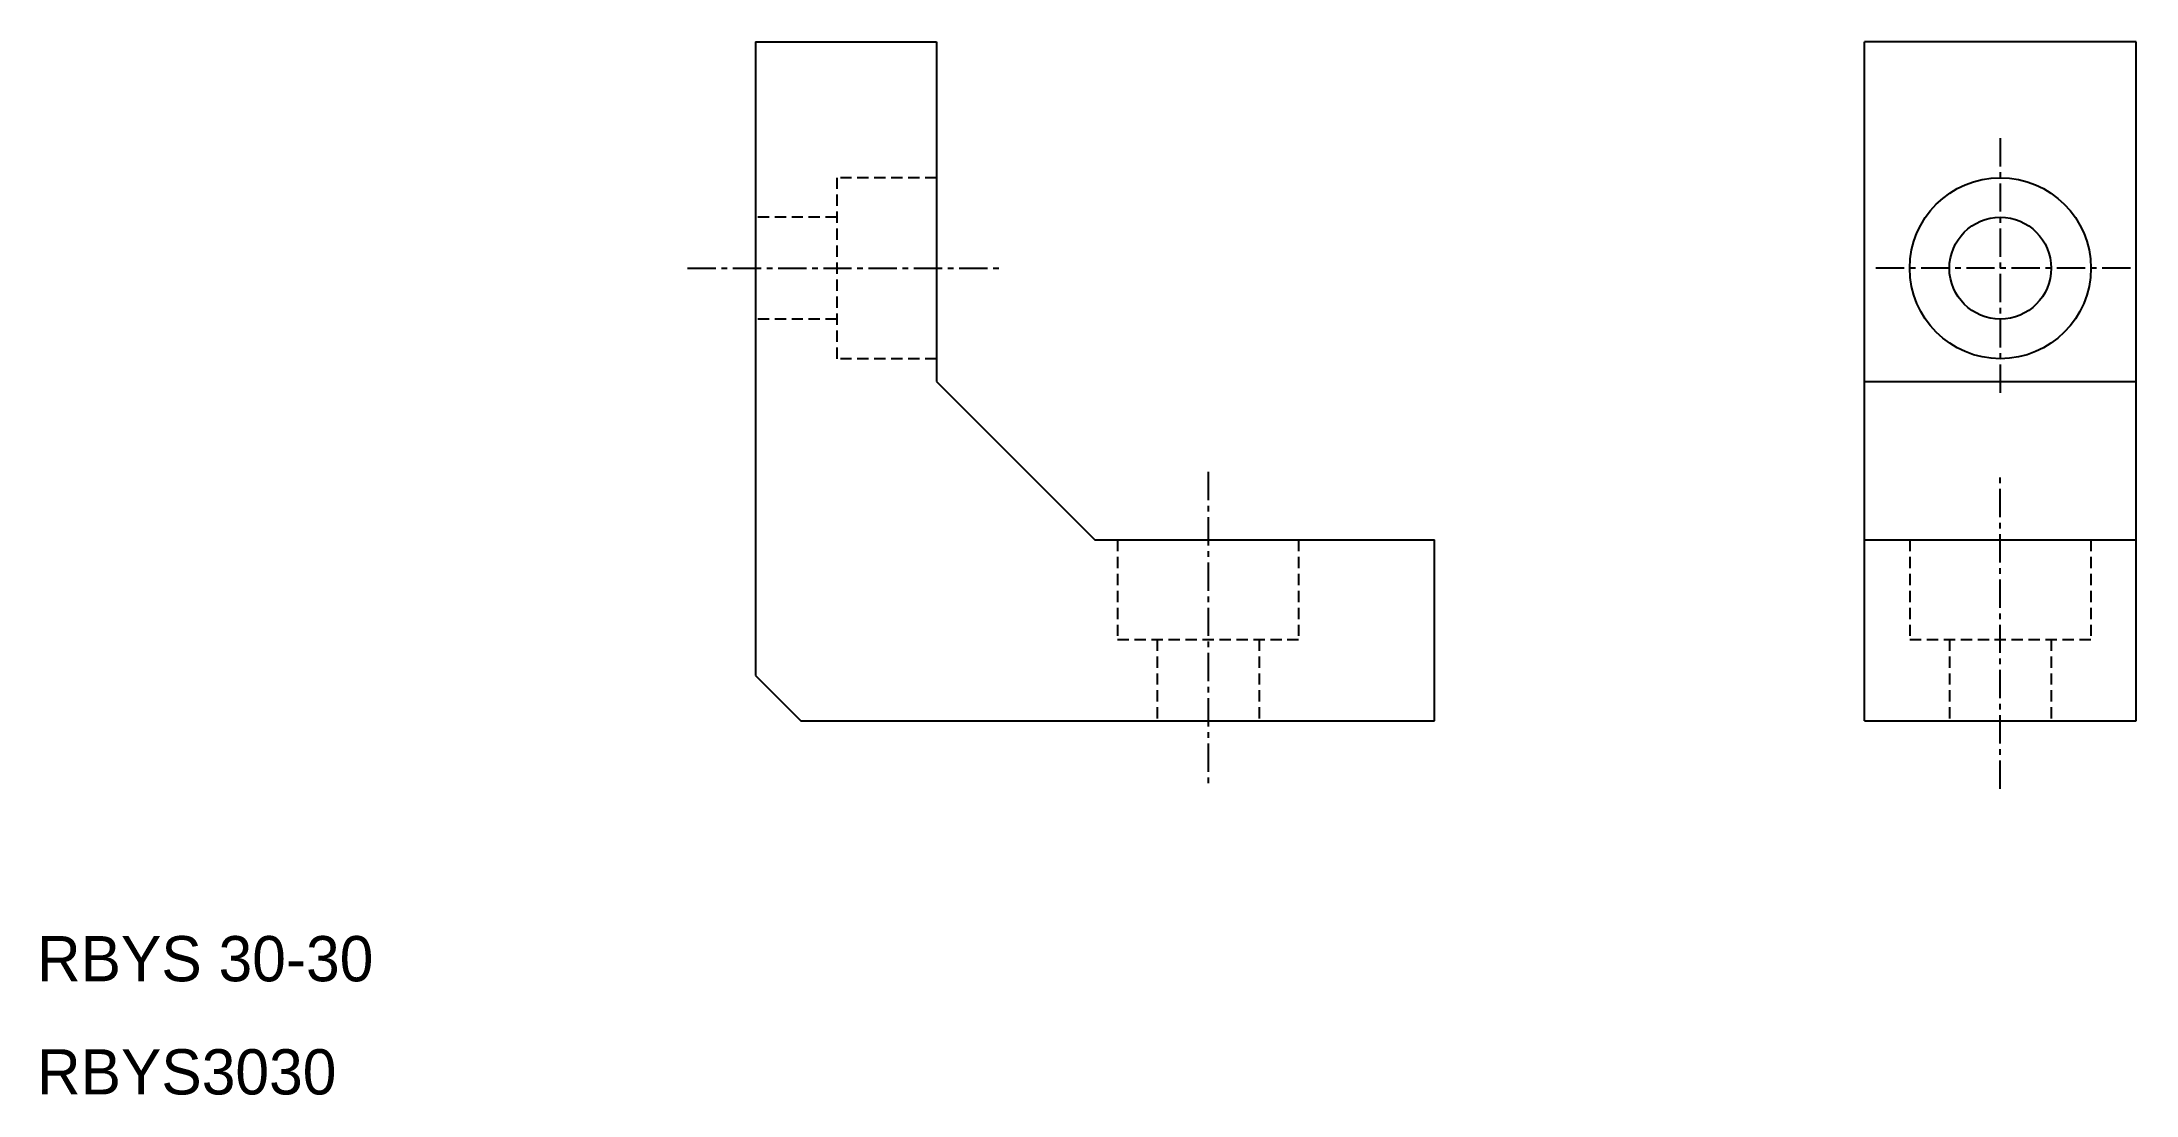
# Model space of a CAD drawing. Extents: x -37.4 to 55.1, y 11.4 to 57.9.
import ezdxf

# ---------------------------------------------------------------- set-up
doc = ezdxf.new("R2010")
doc.units = 0
doc.linetypes.add('CENTER', pattern=[2, 1.25, -0.25, 0.25, -0.25])
doc.linetypes.add('DASHED', pattern=[0.75, 0.5, -0.25])
doc.layers.get('0').update_dxf_attribs({"linetype": 'CONTINUOUS'})
doc.layers.add('CENTER', color=1, linetype='CENTER')

msp = doc.modelspace()

# ---------------------------------------------------------------- linework, layer by layer
at = {"color": 7, "linetype": 'CONTINUOUS'}
for p, q in [((-5.908, 57.907), (-5.908, 29.907)), ((-5.908, 57.907), (2.092, 57.907)), ((2.092, 57.907), (2.092, 42.907)), ((43.095, 27.907), (43.095, 57.907)), ((55.095, 57.907), (43.095, 57.907)), ((55.095, 27.907), (55.095, 57.907)), ((2.092, 42.907), (9.092, 35.907)), ((43.095, 42.907), (55.095, 42.907)), ((9.092, 35.907), (24.092, 35.907)), ((24.092, 27.907), (24.092, 35.907)), ((43.095, 35.907), (55.095, 35.907)), ((-5.908, 29.907), (-3.908, 27.907)), ((-3.908, 27.907), (24.092, 27.907)), ((43.095, 27.907), (55.095, 27.907))]:
    msp.add_line(p, q, dxfattribs=at)
at = {"color": 3, "linetype": 'DASHED'}
for p, q in [((2.092, 51.907), (-2.308, 51.907)), ((-2.308, 51.907), (-2.308, 43.907)), ((-2.308, 50.157), (-5.908, 50.157)), ((-2.308, 45.657), (-5.908, 45.657)), ((2.092, 43.907), (-2.308, 43.907)), ((10.092, 35.907), (10.092, 31.507)), ((18.092, 35.907), (18.092, 31.507)), ((45.095, 35.907), (45.095, 31.507)), ((53.095, 35.907), (53.095, 31.507)), ((10.092, 31.507), (18.092, 31.507)), ((11.842, 31.507), (11.842, 27.907)), ((16.342, 31.507), (16.342, 27.907)), ((45.095, 31.507), (53.095, 31.507)), ((46.845, 31.507), (46.845, 27.907)), ((51.345, 31.507), (51.345, 27.907))]:
    msp.add_line(p, q, dxfattribs=at)
at = {"color": 7, "linetype": 'CONTINUOUS'}
for radius in [4, 2.25]:
    msp.add_circle((49.095, 47.907), radius, dxfattribs=at)
at = {"layer": 'CENTER', "color": 1, "linetype": 'CENTER'}
for p, q in [((49.095, 53.657), (49.095, 42.157)), ((-8.908, 47.907), (5.092, 47.907)), ((54.845, 47.907), (43.345, 47.907)), ((14.092, 38.907), (14.092, 24.907)), ((49.095, 24.907), (49.095, 38.907))]:
    msp.add_line(p, q, dxfattribs=at)

# ---------------------------------------------------------------- texts
at = {"color": 7, "linetype": 'CONTINUOUS'}
for s, p in [('RBYS 30-30', (-37.657, 16.4)), ('RBYS3030', (-37.657, 11.4))]:
    msp.add_text(s, height=2, dxfattribs=at).set_placement(p)

doc.saveas('drawing.dxf')
